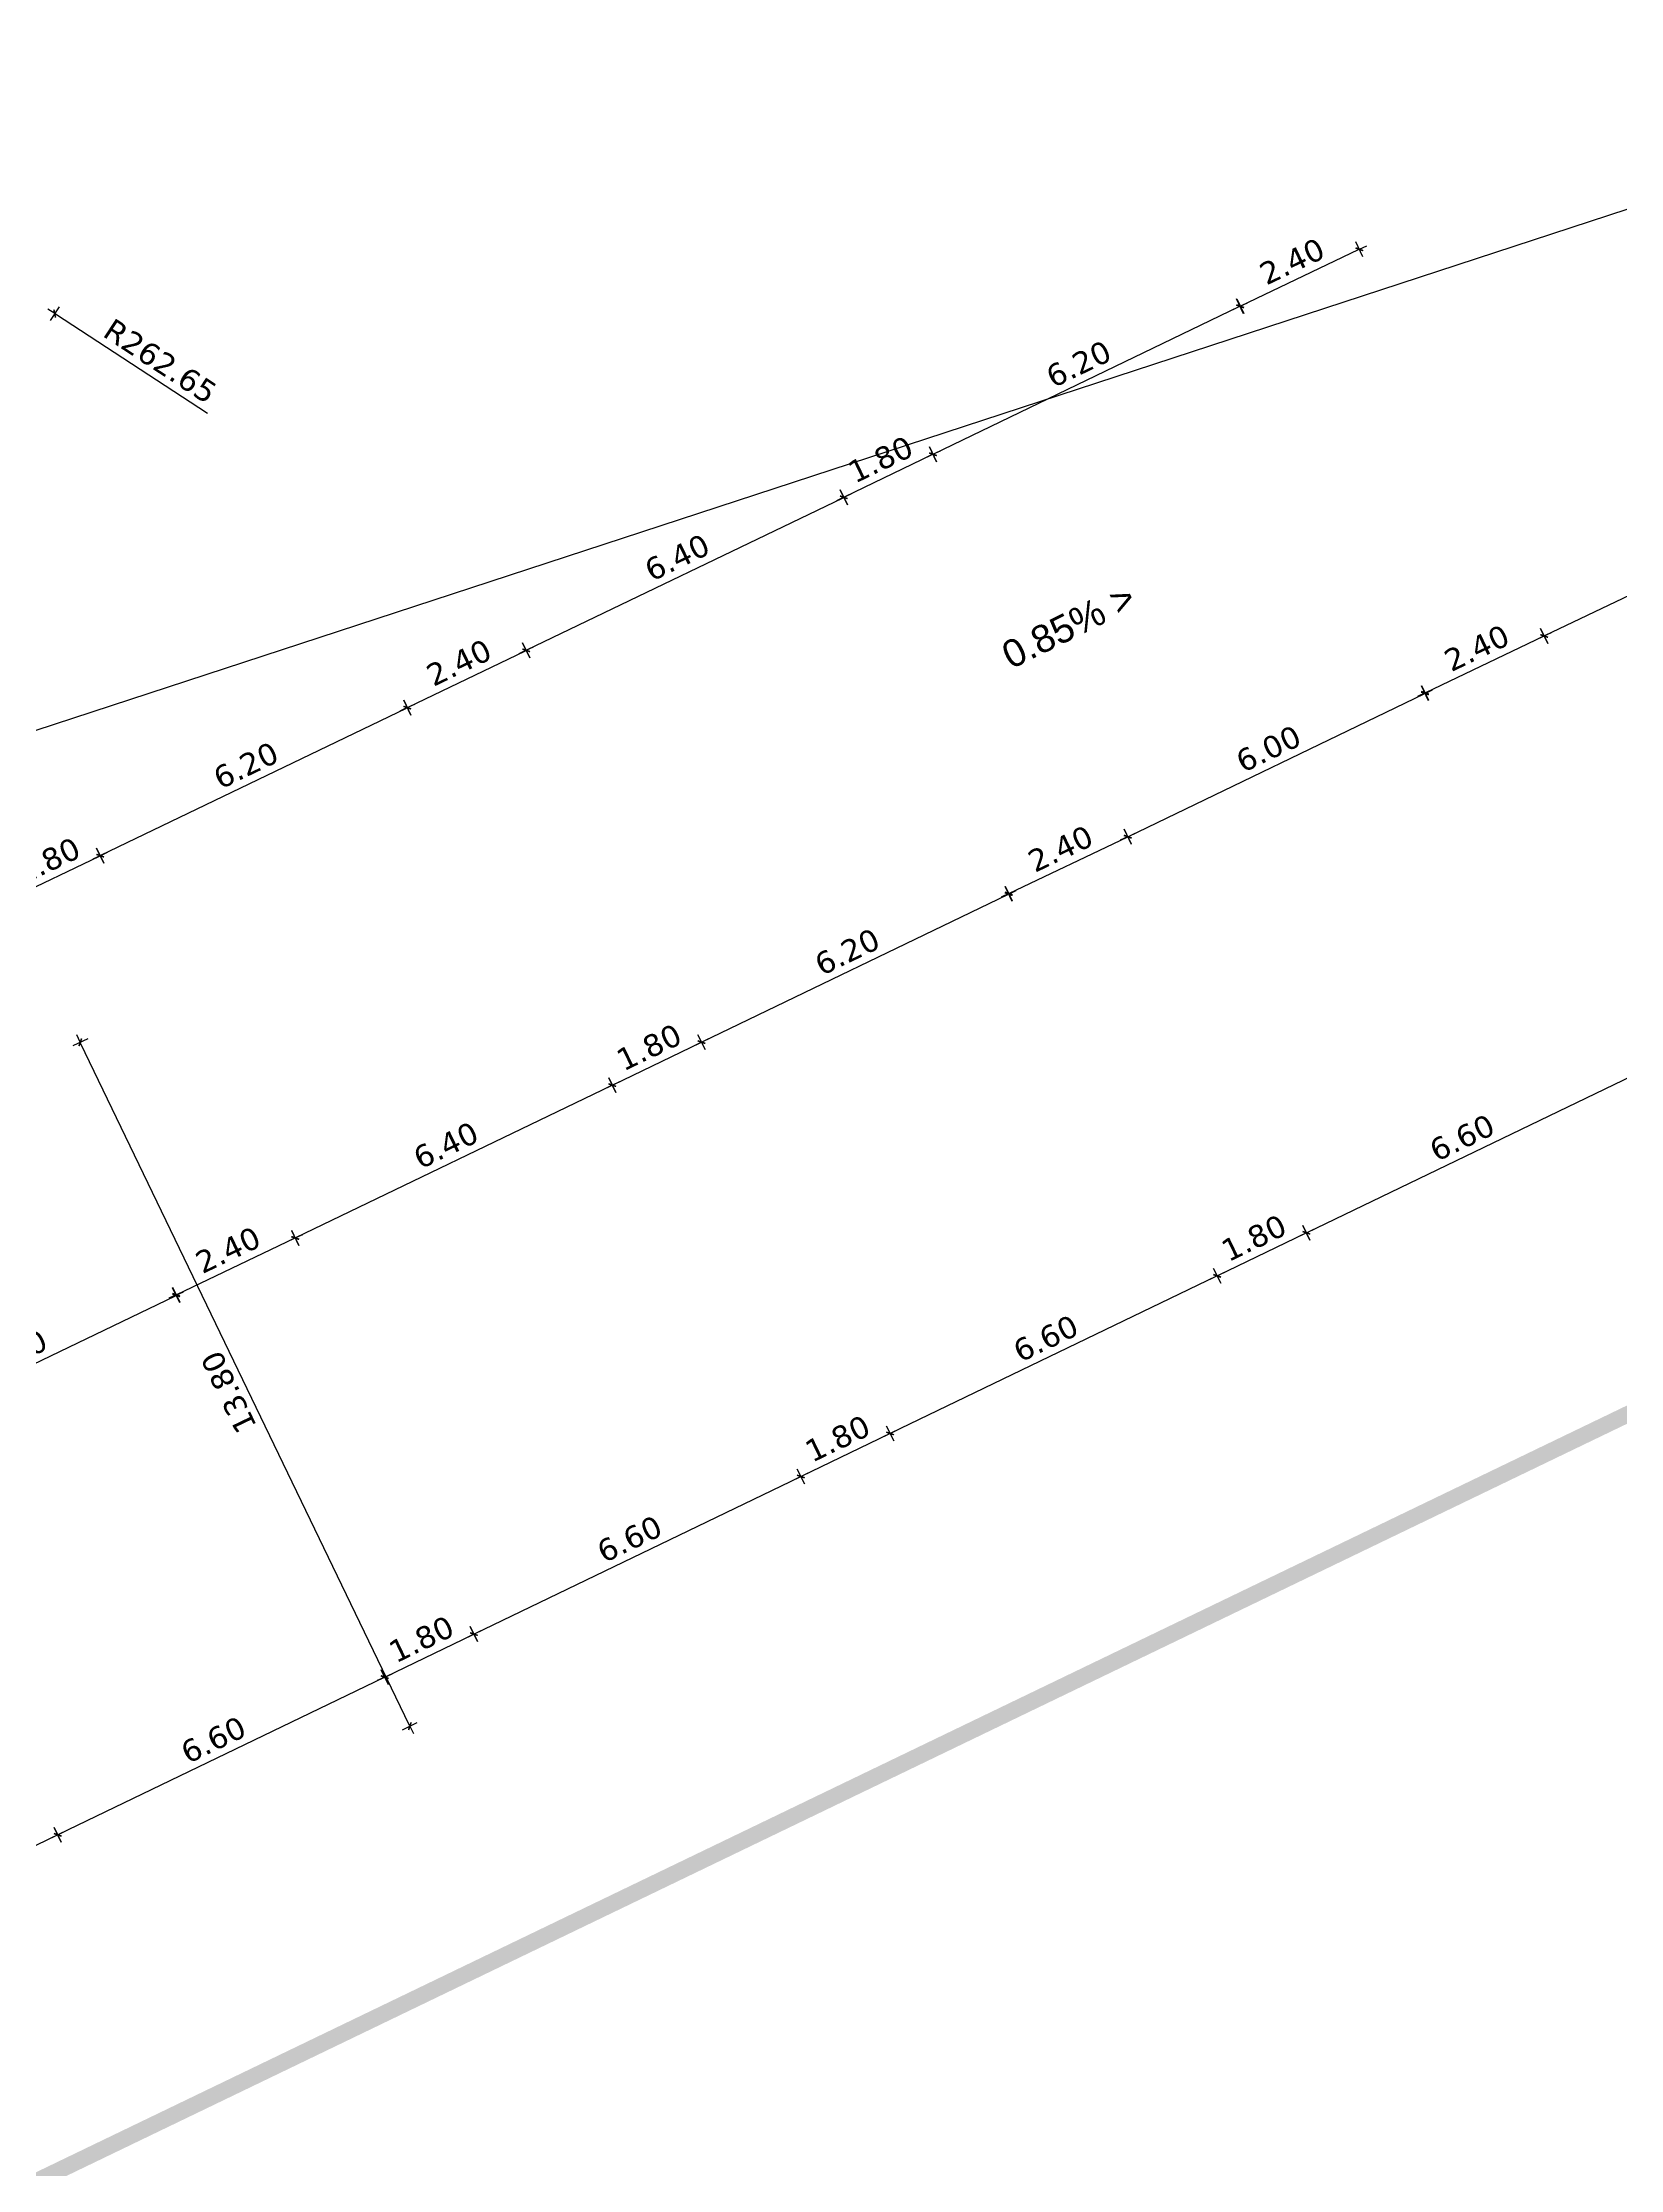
# Model space of a CAD drawing. Header units: metres. Extents: x 679716 to 681053, y 2749449 to 2750332.
# Drawn here: x 680108.55 to 680137.24, y 2749745.29 to 2749783.96 of the extents above; entities that cross this region are included whole.
import ezdxf

# ---------------------------------------------------------------- set-up
doc = ezdxf.new("R2010")
doc.units = ezdxf.units.M
doc.linetypes.add('DASHEDX2', pattern=[1.5, 1, -0.5])
doc.layers.add('01-TX-Length Dimensions 250', color=80, linetype='Continuous')
doc.layers.add('01-TX-Slopes__', color=140, linetype='Continuous')
doc.layers.add('02-L-Guideline Axis', color=34, linetype='DASHEDX2', lineweight=50, true_color=0xa55200)
doc.layers.add('02-L-Main Axis', color=244, linetype='DASHEDX2', lineweight=50, true_color=0xa50029)
doc.styles.add('E100', font='verdana.ttf', dxfattribs={"height": 0.4})
doc.styles.get("Standard").update_dxf_attribs({"font": 'arial.ttf'})
doc.dimstyles.new('E250', dxfattribs={"dimscale": 0.03, "dimtxt": 0.4, "dimasz": 0.5, "dimexe": 0.1, "dimexo": 1, "dimgap": 4, "dimtad": 1, "dimzin": 0, "dimdsep": 46, "dimtxsty": 'E100', "dimblk1": 'LINCOT200', "dimblk2": 'LINCOT200', "dimsah": 1, "dimcen": 0.1, "dimdle": 0.1, "dimse1": 1, "dimse2": 1, "dimclrt": 256, "dimadec": 0, "dimazin": 0, "dimtfac": 0.015385, "dimtofl": 0, "dimtmove": 0, "dimatfit": 3, "dimldrblk": 'LINCOT200', "dimfxl": 1, "dimtolj": 1, "dimtzin": 0, "dimarcsym": 0})

# ---------------------------------------------------------------- blocks, each defined once
blk = doc.blocks.new('LINCOT200')
for p, q in [((0, -10), (0, 10)), ((0, 0), (10, 0))]:
    blk.add_line(p, q)
at = {"const_width": 1.88}
blk.add_lwpolyline([(3.5, -3.5), (-3.5, 3.5)], dxfattribs=at)
blk = doc.blocks.new('*D33')
at = {"layer": '01-TX-Length Dimensions 250', "color": 0, "lineweight": -2, "transparency": 16777216}
blk.add_line((680103.781, 2749769.931), (680220.06, 2749808.012), dxfattribs=at)
at = {"layer": '01-TX-Length Dimensions 250', "color": 0, "lineweight": -2, "transparency": 16777216, "xscale": 0.015, "yscale": 0.015, "zscale": 0.015}
for p, rotation in [((680220.075, 2749808.017), 18.13359908929457), ((680103.766, 2749769.926), 198.1335990892945)]:
    blk.add_blockref('LINCOT200', p, dxfattribs=dict(at, rotation=rotation))
at = {"layer": '01-TX-Length Dimensions 250', "transparency": 16777216, "insert": (680161.818, 2749789.284), "char_height": 0.4, "attachment_point": 5, "rotation": 18.1336, "style": 'E100'}
blk.add_mtext('\\A1;122.39', dxfattribs=at)
blk = doc.blocks.new('*D201')
at = {"layer": '01-TX-Length Dimensions 250', "color": 0, "lineweight": -2, "transparency": 16777216}
for p, q in [((680099.629, 2749771.371), (680101.777, 2749770.098)), ((680326.795, 2749636.81), (680326.801, 2749636.81)), ((680326.798, 2749636.807), (680326.798, 2749636.813))]:
    blk.add_line(p, q, dxfattribs=at)
at = {"layer": '01-TX-Length Dimensions 250', "color": 0, "lineweight": -2, "transparency": 16777216, "xscale": 0.015, "yscale": 0.015, "zscale": 0.015, "rotation": 329.3601411404944}
blk.add_blockref('LINCOT200', (680101.79, 2749770.09), dxfattribs=at)
at = {"layer": '01-TX-Length Dimensions 250', "transparency": 16777216, "insert": (680100.864, 2749771.021), "char_height": 0.4, "attachment_point": 5, "rotation": 329.3601, "style": 'E100'}
blk.add_mtext('\\A1;R261.52', dxfattribs=at)
blk = doc.blocks.new('*D224')
at = {"layer": '01-TX-Length Dimensions 250', "color": 0, "lineweight": -2, "transparency": 16777216}
for p, q in [((680126.981, 2749831.577), (680129.161, 2749829.454)), ((680336.091, 2749627.9), (680336.097, 2749627.9)), ((680336.094, 2749627.897), (680336.094, 2749627.903))]:
    blk.add_line(p, q, dxfattribs=at)
at = {"layer": '01-TX-Length Dimensions 250', "color": 0, "lineweight": -2, "transparency": 16777216, "xscale": 0.015, "yscale": 0.015, "zscale": 0.015, "rotation": 315.7545055259114}
blk.add_blockref('LINCOT200', (680129.172, 2749829.443), dxfattribs=at)
at = {"layer": '01-TX-Length Dimensions 250', "transparency": 16777216, "insert": (680128.098, 2749830.948), "char_height": 0.4, "attachment_point": 5, "rotation": 315.7545, "style": 'E100'}
blk.add_mtext('\\A1;R288.85', dxfattribs=at)
blk = doc.blocks.new('*D226')
at = {"layer": '01-TX-Length Dimensions 250', "color": 0, "lineweight": -2, "transparency": 16777216}
blk.add_line((680086.242, 2749766.865), (680083.671, 2749768.295), dxfattribs=at)
at = {"layer": '01-TX-Length Dimensions 250', "color": 0, "lineweight": -2, "transparency": 16777216, "xscale": 0.015, "yscale": 0.015, "zscale": 0.015, "rotation": 150.9177419401079}
blk.add_blockref('LINCOT200', (680083.658, 2749768.302), dxfattribs=at)
at = {"layer": '01-TX-Length Dimensions 250', "transparency": 16777216, "insert": (680085.319, 2749767.755), "char_height": 0.4, "attachment_point": 5, "rotation": 330.9177, "style": 'E100'}
blk.add_mtext('\\A1;R288.85', dxfattribs=at)
blk = doc.blocks.new('*D227')
at = {"layer": '01-TX-Length Dimensions 250', "color": 0, "lineweight": -2, "transparency": 16777216}
blk.add_line((680112.042, 2749851.879), (680111.004, 2749854.571), dxfattribs=at)
at = {"layer": '01-TX-Length Dimensions 250', "color": 0, "lineweight": -2, "transparency": 16777216, "xscale": 0.015, "yscale": 0.015, "zscale": 0.015, "rotation": 111.0834466463773}
blk.add_blockref('LINCOT200', (680110.999, 2749854.585), dxfattribs=at)
at = {"layer": '01-TX-Length Dimensions 250', "transparency": 16777216, "insert": (680111.902, 2749853.155), "char_height": 0.4, "attachment_point": 5, "rotation": 291.0834, "style": 'E100'}
blk.add_mtext('\\A1;R434.99', dxfattribs=at)
blk = doc.blocks.new('*D1296')
at = {"layer": '01-TX-Length Dimensions 250', "color": 0, "lineweight": -2, "transparency": 16777216}
blk.add_line((680114.762, 2749754.232), (680108.843, 2749751.379), dxfattribs=at)
at = {"layer": '01-TX-Length Dimensions 250', "color": 0, "lineweight": -2, "transparency": 16777216, "xscale": 0.015, "yscale": 0.015, "zscale": 0.015}
for p, rotation in [((680114.775, 2749754.238), 25.73296030619198), ((680108.83, 2749751.373), 205.732960306192)]:
    blk.add_blockref('LINCOT200', p, dxfattribs=dict(at, rotation=rotation))
at = {"layer": '01-TX-Length Dimensions 250', "transparency": 16777216, "insert": (680111.66, 2749753.101), "char_height": 0.4, "attachment_point": 5, "rotation": 25.733, "style": 'E100'}
blk.add_mtext('\\A1;6.60', dxfattribs=at)
blk = doc.blocks.new('*D1297')
at = {"layer": '01-TX-Length Dimensions 250', "color": 0, "lineweight": -2, "transparency": 16777216}
blk.add_line((680114.787, 2749754.248), (680116.382, 2749755.017), dxfattribs=at)
at = {"layer": '01-TX-Length Dimensions 250', "color": 0, "lineweight": -2, "transparency": 16777216, "xscale": 0.015, "yscale": 0.015, "zscale": 0.015}
for p, rotation in [((680116.395, 2749755.023), 25.73296030619198), ((680114.773, 2749754.242), 205.732960306192)]:
    blk.add_blockref('LINCOT200', p, dxfattribs=dict(at, rotation=rotation))
at = {"layer": '01-TX-Length Dimensions 250', "transparency": 16777216, "insert": (680115.441, 2749754.929), "char_height": 0.4, "attachment_point": 5, "rotation": 25.733, "style": 'E100'}
blk.add_mtext('\\A1;1.80', dxfattribs=at)
blk = doc.blocks.new('*D1298')
at = {"layer": '01-TX-Length Dimensions 250', "color": 0, "lineweight": -2, "transparency": 16777216}
blk.add_line((680116.409, 2749755.03), (680122.326, 2749757.882), dxfattribs=at)
at = {"layer": '01-TX-Length Dimensions 250', "color": 0, "lineweight": -2, "transparency": 16777216, "xscale": 0.015, "yscale": 0.015, "zscale": 0.015}
for p, rotation in [((680122.339, 2749757.888), 25.73296030619198), ((680116.395, 2749755.023), 205.732960306192)]:
    blk.add_blockref('LINCOT200', p, dxfattribs=dict(at, rotation=rotation))
at = {"layer": '01-TX-Length Dimensions 250', "transparency": 16777216, "insert": (680119.225, 2749756.751), "char_height": 0.4, "attachment_point": 5, "rotation": 25.733, "style": 'E100'}
blk.add_mtext('\\A1;6.60', dxfattribs=at)
blk = doc.blocks.new('*D1299')
at = {"layer": '01-TX-Length Dimensions 250', "color": 0, "lineweight": -2, "transparency": 16777216}
blk.add_line((680122.353, 2749757.895), (680123.947, 2749758.663), dxfattribs=at)
at = {"layer": '01-TX-Length Dimensions 250', "color": 0, "lineweight": -2, "transparency": 16777216, "xscale": 0.015, "yscale": 0.015, "zscale": 0.015}
for p, rotation in [((680123.961, 2749758.67), 25.73296030619198), ((680122.339, 2749757.888), 205.732960306192)]:
    blk.add_blockref('LINCOT200', p, dxfattribs=dict(at, rotation=rotation))
at = {"layer": '01-TX-Length Dimensions 250', "transparency": 16777216, "insert": (680123.007, 2749758.576), "char_height": 0.4, "attachment_point": 5, "rotation": 25.733, "style": 'E100'}
blk.add_mtext('\\A1;1.80', dxfattribs=at)
blk = doc.blocks.new('*D1300')
at = {"layer": '01-TX-Length Dimensions 250', "color": 0, "lineweight": -2, "transparency": 16777216}
blk.add_line((680129.893, 2749761.529), (680123.974, 2749758.676), dxfattribs=at)
at = {"layer": '01-TX-Length Dimensions 250', "color": 0, "lineweight": -2, "transparency": 16777216, "xscale": 0.015, "yscale": 0.015, "zscale": 0.015}
for p, rotation in [((680129.906, 2749761.535), 25.73296030619198), ((680123.961, 2749758.67), 205.732960306192)]:
    blk.add_blockref('LINCOT200', p, dxfattribs=dict(at, rotation=rotation))
at = {"layer": '01-TX-Length Dimensions 250', "transparency": 16777216, "insert": (680126.791, 2749760.398), "char_height": 0.4, "attachment_point": 5, "rotation": 25.733, "style": 'E100'}
blk.add_mtext('\\A1;6.60', dxfattribs=at)
blk = doc.blocks.new('*D1301')
at = {"layer": '01-TX-Length Dimensions 250', "color": 0, "lineweight": -2, "transparency": 16777216}
blk.add_line((680129.921, 2749761.542), (680131.515, 2749762.311), dxfattribs=at)
at = {"layer": '01-TX-Length Dimensions 250', "color": 0, "lineweight": -2, "transparency": 16777216, "xscale": 0.015, "yscale": 0.015, "zscale": 0.015}
for p, rotation in [((680131.529, 2749762.318), 25.73296030619198), ((680129.907, 2749761.536), 205.732960306192)]:
    blk.add_blockref('LINCOT200', p, dxfattribs=dict(at, rotation=rotation))
at = {"layer": '01-TX-Length Dimensions 250', "transparency": 16777216, "insert": (680130.575, 2749762.223), "char_height": 0.4, "attachment_point": 5, "rotation": 25.733, "style": 'E100'}
blk.add_mtext('\\A1;1.80', dxfattribs=at)
blk = doc.blocks.new('*D1302')
at = {"layer": '01-TX-Length Dimensions 250', "color": 0, "lineweight": -2, "transparency": 16777216}
blk.add_line((680131.542, 2749762.324), (680137.46, 2749765.176), dxfattribs=at)
at = {"layer": '01-TX-Length Dimensions 250', "color": 0, "lineweight": -2, "transparency": 16777216, "xscale": 0.015, "yscale": 0.015, "zscale": 0.015}
for p, rotation in [((680137.473, 2749765.183), 25.73296030619198), ((680131.529, 2749762.318), 205.732960306192)]:
    blk.add_blockref('LINCOT200', p, dxfattribs=dict(at, rotation=rotation))
at = {"layer": '01-TX-Length Dimensions 250', "transparency": 16777216, "insert": (680134.359, 2749764.046), "char_height": 0.4, "attachment_point": 5, "rotation": 25.733, "style": 'E100'}
blk.add_mtext('\\A1;6.60', dxfattribs=at)
blk = doc.blocks.new('*D1413')
at = {"layer": '01-TX-Length Dimensions 250', "color": 0, "lineweight": -2, "transparency": 16777216}
blk.add_line((680107.222, 2749750.598), (680108.816, 2749751.366), dxfattribs=at)
at = {"layer": '01-TX-Length Dimensions 250', "color": 0, "lineweight": -2, "transparency": 16777216, "xscale": 0.015, "yscale": 0.015, "zscale": 0.015}
for p, rotation in [((680108.83, 2749751.373), 25.73296030619198), ((680107.208, 2749750.591), 205.732960306192)]:
    blk.add_blockref('LINCOT200', p, dxfattribs=dict(at, rotation=rotation))
at = {"layer": '01-TX-Length Dimensions 250', "transparency": 16777216, "insert": (680107.876, 2749751.279), "char_height": 0.4, "attachment_point": 5, "rotation": 25.733, "style": 'E100'}
blk.add_mtext('\\A1;1.80', dxfattribs=at)
blk = doc.blocks.new('*D1467')
at = {"layer": '01-TX-Length Dimensions 250', "color": 0, "lineweight": -2, "transparency": 16777216}
blk.add_line((680105.413, 2749758.497), (680110.97, 2749761.175), dxfattribs=at)
at = {"layer": '01-TX-Length Dimensions 250', "color": 0, "lineweight": -2, "transparency": 16777216, "xscale": 0.015, "yscale": 0.015, "zscale": 0.015}
for p, rotation in [((680110.983, 2749761.182), 25.73296030619198), ((680105.399, 2749758.49), 205.732960306192)]:
    blk.add_blockref('LINCOT200', p, dxfattribs=dict(at, rotation=rotation))
at = {"layer": '01-TX-Length Dimensions 250', "transparency": 16777216, "insert": (680108.049, 2749760.132), "char_height": 0.4, "attachment_point": 5, "rotation": 25.733, "style": 'E100'}
blk.add_mtext('\\A1;6.20', dxfattribs=at)
blk = doc.blocks.new('*D1472')
at = {"layer": '01-TX-Length Dimensions 250', "color": 0, "lineweight": -2, "transparency": 16777216}
blk.add_line((680107.994, 2749768.399), (680109.589, 2749769.168), dxfattribs=at)
at = {"layer": '01-TX-Length Dimensions 250', "color": 0, "lineweight": -2, "transparency": 16777216, "xscale": 0.015, "yscale": 0.015, "zscale": 0.015}
for p, rotation in [((680109.602, 2749769.174), 25.73296030619198), ((680107.981, 2749768.393), 205.732960306192)]:
    blk.add_blockref('LINCOT200', p, dxfattribs=dict(at, rotation=rotation))
at = {"layer": '01-TX-Length Dimensions 250', "transparency": 16777216, "insert": (680108.649, 2749769.08), "char_height": 0.4, "attachment_point": 5, "rotation": 25.733, "style": 'E100'}
blk.add_mtext('\\A1;1.80', dxfattribs=at)
blk = doc.blocks.new('*D1473')
at = {"layer": '01-TX-Length Dimensions 250', "color": 0, "lineweight": -2, "transparency": 16777216}
blk.add_line((680109.616, 2749769.181), (680115.171, 2749771.858), dxfattribs=at)
at = {"layer": '01-TX-Length Dimensions 250', "color": 0, "lineweight": -2, "transparency": 16777216, "xscale": 0.015, "yscale": 0.015, "zscale": 0.015}
for p, rotation in [((680115.184, 2749771.865), 25.73296030619198), ((680109.602, 2749769.174), 205.732960306192)]:
    blk.add_blockref('LINCOT200', p, dxfattribs=dict(at, rotation=rotation))
at = {"layer": '01-TX-Length Dimensions 250', "transparency": 16777216, "insert": (680112.251, 2749770.815), "char_height": 0.4, "attachment_point": 5, "rotation": 25.733, "style": 'E100'}
blk.add_mtext('\\A1;6.20', dxfattribs=at)
blk = doc.blocks.new('*D1474')
at = {"layer": '01-TX-Length Dimensions 250', "color": 0, "lineweight": -2, "transparency": 16777216}
blk.add_line((680115.198, 2749771.871), (680117.333, 2749772.9), dxfattribs=at)
at = {"layer": '01-TX-Length Dimensions 250', "color": 0, "lineweight": -2, "transparency": 16777216, "xscale": 0.015, "yscale": 0.015, "zscale": 0.015}
for p, rotation in [((680117.346, 2749772.907), 25.73296030619198), ((680115.184, 2749771.865), 205.732960306192)]:
    blk.add_blockref('LINCOT200', p, dxfattribs=dict(at, rotation=rotation))
at = {"layer": '01-TX-Length Dimensions 250', "transparency": 16777216, "insert": (680116.123, 2749772.682), "char_height": 0.4, "attachment_point": 5, "rotation": 25.733, "style": 'E100'}
blk.add_mtext('\\A1;2.40', dxfattribs=at)
blk = doc.blocks.new('*D1475')
at = {"layer": '01-TX-Length Dimensions 250', "color": 0, "lineweight": -2, "transparency": 16777216}
blk.add_line((680117.36, 2749772.913), (680123.105, 2749775.682), dxfattribs=at)
at = {"layer": '01-TX-Length Dimensions 250', "color": 0, "lineweight": -2, "transparency": 16777216, "xscale": 0.015, "yscale": 0.015, "zscale": 0.015}
for p, rotation in [((680123.119, 2749775.689), 25.73296030619198), ((680117.346, 2749772.907), 205.732960306192)]:
    blk.add_blockref('LINCOT200', p, dxfattribs=dict(at, rotation=rotation))
at = {"layer": '01-TX-Length Dimensions 250', "transparency": 16777216, "insert": (680120.09, 2749774.594), "char_height": 0.4, "attachment_point": 5, "rotation": 25.733, "style": 'E100'}
blk.add_mtext('\\A1;6.40', dxfattribs=at)
blk = doc.blocks.new('*D1476')
at = {"layer": '01-TX-Length Dimensions 250', "color": 0, "lineweight": -2, "transparency": 16777216}
blk.add_line((680124.754, 2749776.477), (680130.309, 2749779.155), dxfattribs=at)
at = {"layer": '01-TX-Length Dimensions 250', "color": 0, "lineweight": -2, "transparency": 16777216, "xscale": 0.015, "yscale": 0.015, "zscale": 0.015}
for p, rotation in [((680130.322, 2749779.161), 25.73296030619198), ((680124.74, 2749776.471), 205.732960306192)]:
    blk.add_blockref('LINCOT200', p, dxfattribs=dict(at, rotation=rotation))
at = {"layer": '01-TX-Length Dimensions 250', "transparency": 16777216, "insert": (680127.389, 2749778.112), "char_height": 0.4, "attachment_point": 5, "rotation": 25.733, "style": 'E100'}
blk.add_mtext('\\A1;6.20', dxfattribs=at)
blk = doc.blocks.new('*D1486')
at = {"layer": '01-TX-Length Dimensions 250', "color": 0, "lineweight": -2, "transparency": 16777216}
blk.add_line((680123.132, 2749775.696), (680124.727, 2749776.464), dxfattribs=at)
at = {"layer": '01-TX-Length Dimensions 250', "color": 0, "lineweight": -2, "transparency": 16777216, "xscale": 0.015, "yscale": 0.015, "zscale": 0.015}
for p, rotation in [((680124.74, 2749776.471), 25.73296030619198), ((680123.119, 2749775.689), 205.732960306192)]:
    blk.add_blockref('LINCOT200', p, dxfattribs=dict(at, rotation=rotation))
at = {"layer": '01-TX-Length Dimensions 250', "transparency": 16777216, "insert": (680123.787, 2749776.376), "char_height": 0.4, "attachment_point": 5, "rotation": 25.733, "style": 'E100'}
blk.add_mtext('\\A1;1.80', dxfattribs=at)
blk = doc.blocks.new('*D1487')
at = {"layer": '01-TX-Length Dimensions 250', "color": 0, "lineweight": -2, "transparency": 16777216}
blk.add_line((680115.225, 2749753.362), (680109.246, 2749765.767), dxfattribs=at)
at = {"layer": '01-TX-Length Dimensions 250', "color": 0, "lineweight": -2, "transparency": 16777216, "xscale": 0.015, "yscale": 0.015, "zscale": 0.015}
for p, rotation in [((680109.24, 2749765.781), 115.732960306192), ((680115.231, 2749753.349), 295.732960306192)]:
    blk.add_blockref('LINCOT200', p, dxfattribs=dict(at, rotation=rotation))
at = {"layer": '01-TX-Length Dimensions 250', "transparency": 16777216, "insert": (680111.939, 2749759.422), "char_height": 0.4, "attachment_point": 5, "rotation": 115.733, "style": 'E100'}
blk.add_mtext('\\A1;13.80', dxfattribs=at)
blk = doc.blocks.new('*D1489')
at = {"layer": '01-TX-Length Dimensions 250', "color": 0, "lineweight": -2, "transparency": 16777216}
blk.add_line((680113.159, 2749762.23), (680118.898, 2749764.996), dxfattribs=at)
at = {"layer": '01-TX-Length Dimensions 250', "color": 0, "lineweight": -2, "transparency": 16777216, "xscale": 0.015, "yscale": 0.015, "zscale": 0.015}
for p, rotation in [((680118.911, 2749765.003), 25.73296030619198), ((680113.145, 2749762.224), 205.732960306192)]:
    blk.add_blockref('LINCOT200', p, dxfattribs=dict(at, rotation=rotation))
at = {"layer": '01-TX-Length Dimensions 250', "transparency": 16777216, "insert": (680115.886, 2749763.909), "char_height": 0.4, "attachment_point": 5, "rotation": 25.733, "style": 'E100'}
blk.add_mtext('\\A1;6.40', dxfattribs=at)
blk = doc.blocks.new('*D1490')
at = {"layer": '01-TX-Length Dimensions 250', "color": 0, "lineweight": -2, "transparency": 16777216}
blk.add_line((680118.925, 2749765.009), (680120.519, 2749765.778), dxfattribs=at)
at = {"layer": '01-TX-Length Dimensions 250', "color": 0, "lineweight": -2, "transparency": 16777216, "xscale": 0.015, "yscale": 0.015, "zscale": 0.015}
for p, rotation in [((680120.533, 2749765.784), 25.73296030619198), ((680118.911, 2749765.003), 205.732960306192)]:
    blk.add_blockref('LINCOT200', p, dxfattribs=dict(at, rotation=rotation))
at = {"layer": '01-TX-Length Dimensions 250', "transparency": 16777216, "insert": (680119.579, 2749765.69), "char_height": 0.4, "attachment_point": 5, "rotation": 25.733, "style": 'E100'}
blk.add_mtext('\\A1;1.80', dxfattribs=at)
blk = doc.blocks.new('*D1491')
at = {"layer": '01-TX-Length Dimensions 250', "color": 0, "lineweight": -2, "transparency": 16777216}
blk.add_line((680120.546, 2749765.791), (680126.104, 2749768.469), dxfattribs=at)
at = {"layer": '01-TX-Length Dimensions 250', "color": 0, "lineweight": -2, "transparency": 16777216, "xscale": 0.015, "yscale": 0.015, "zscale": 0.015}
for p, rotation in [((680126.117, 2749768.476), 25.73296030619198), ((680120.533, 2749765.784), 205.732960306192)]:
    blk.add_blockref('LINCOT200', p, dxfattribs=dict(at, rotation=rotation))
at = {"layer": '01-TX-Length Dimensions 250', "transparency": 16777216, "insert": (680123.182, 2749767.426), "char_height": 0.4, "attachment_point": 5, "rotation": 25.733, "style": 'E100'}
blk.add_mtext('\\A1;6.20', dxfattribs=at)
blk = doc.blocks.new('*D1492')
at = {"layer": '01-TX-Length Dimensions 250', "color": 0, "lineweight": -2, "transparency": 16777216}
blk.add_line((680128.293, 2749769.524), (680133.672, 2749772.117), dxfattribs=at)
at = {"layer": '01-TX-Length Dimensions 250', "color": 0, "lineweight": -2, "transparency": 16777216, "xscale": 0.015, "yscale": 0.015, "zscale": 0.015}
for p, rotation in [((680133.686, 2749772.124), 25.73296030619198), ((680128.279, 2749769.518), 205.732960306192)]:
    blk.add_blockref('LINCOT200', p, dxfattribs=dict(at, rotation=rotation))
at = {"layer": '01-TX-Length Dimensions 250', "transparency": 16777216, "insert": (680130.84, 2749771.117), "char_height": 0.4, "attachment_point": 5, "rotation": 25.733, "style": 'E100'}
blk.add_mtext('\\A1;6.00', dxfattribs=at)
blk = doc.blocks.new('*D1565')
at = {"layer": '01-TX-Length Dimensions 250', "color": 0, "lineweight": -2, "transparency": 16777216}
blk.add_line((680135.865, 2749773.175), (680141.613, 2749775.918), dxfattribs=at)
at = {"layer": '01-TX-Length Dimensions 250', "color": 0, "lineweight": -2, "transparency": 16777216, "xscale": 0.015, "yscale": 0.015, "zscale": 0.015}
for p, rotation in [((680141.627, 2749775.924), 25.51228421000756), ((680135.851, 2749773.168), 205.5122842100075)]:
    blk.add_blockref('LINCOT200', p, dxfattribs=dict(at, rotation=rotation))
at = {"layer": '01-TX-Length Dimensions 250', "transparency": 16777216, "insert": (680138.598, 2749774.843), "char_height": 0.4, "attachment_point": 5, "rotation": 25.5123, "style": 'E100'}
blk.add_mtext('\\A1;6.40', dxfattribs=at)
blk = doc.blocks.new('*D1566')
at = {"layer": '01-TX-Length Dimensions 250', "color": 0, "lineweight": -2, "transparency": 16777216}
blk.add_line((680110.997, 2749761.198), (680113.136, 2749762.219), dxfattribs=at)
at = {"layer": '01-TX-Length Dimensions 250', "color": 0, "lineweight": -2, "transparency": 16777216, "xscale": 0.015, "yscale": 0.015, "zscale": 0.015}
for p, rotation in [((680113.149, 2749762.225), 25.51228421000756), ((680110.983, 2749761.192), 205.5122842100075)]:
    blk.add_blockref('LINCOT200', p, dxfattribs=dict(at, rotation=rotation))
at = {"layer": '01-TX-Length Dimensions 250', "transparency": 16777216, "insert": (680111.925, 2749762.005), "char_height": 0.4, "attachment_point": 5, "rotation": 25.5123, "style": 'E100'}
blk.add_mtext('\\A1;2.40', dxfattribs=at)
blk = doc.blocks.new('*D1567')
at = {"layer": '01-TX-Length Dimensions 250', "color": 0, "lineweight": -2, "transparency": 16777216}
blk.add_line((680126.131, 2749768.492), (680128.27, 2749769.513), dxfattribs=at)
at = {"layer": '01-TX-Length Dimensions 250', "color": 0, "lineweight": -2, "transparency": 16777216, "xscale": 0.015, "yscale": 0.015, "zscale": 0.015}
for p, rotation in [((680128.283, 2749769.519), 25.51228421000756), ((680126.117, 2749768.486), 205.5122842100075)]:
    blk.add_blockref('LINCOT200', p, dxfattribs=dict(at, rotation=rotation))
at = {"layer": '01-TX-Length Dimensions 250', "transparency": 16777216, "insert": (680127.059, 2749769.299), "char_height": 0.4, "attachment_point": 5, "rotation": 25.5123, "style": 'E100'}
blk.add_mtext('\\A1;2.40', dxfattribs=at)
blk = doc.blocks.new('*D1568')
at = {"layer": '01-TX-Length Dimensions 250', "color": 0, "lineweight": -2, "transparency": 16777216}
blk.add_line((680133.699, 2749772.141), (680135.838, 2749773.162), dxfattribs=at)
at = {"layer": '01-TX-Length Dimensions 250', "color": 0, "lineweight": -2, "transparency": 16777216, "xscale": 0.015, "yscale": 0.015, "zscale": 0.015}
for p, rotation in [((680135.851, 2749773.168), 25.51228421000756), ((680133.685, 2749772.135), 205.5122842100075)]:
    blk.add_blockref('LINCOT200', p, dxfattribs=dict(at, rotation=rotation))
at = {"layer": '01-TX-Length Dimensions 250', "transparency": 16777216, "insert": (680134.627, 2749772.948), "char_height": 0.4, "attachment_point": 5, "rotation": 25.5123, "style": 'E100'}
blk.add_mtext('\\A1;2.40', dxfattribs=at)
blk = doc.blocks.new('*D1572')
at = {"layer": '01-TX-Length Dimensions 250', "color": 0, "lineweight": -2, "transparency": 16777216}
blk.add_line((680130.339, 2749779.17), (680132.478, 2749780.191), dxfattribs=at)
at = {"layer": '01-TX-Length Dimensions 250', "color": 0, "lineweight": -2, "transparency": 16777216, "xscale": 0.015, "yscale": 0.015, "zscale": 0.015}
for p, rotation in [((680132.492, 2749780.197), 25.51228421000756), ((680130.326, 2749779.163), 205.5122842100075)]:
    blk.add_blockref('LINCOT200', p, dxfattribs=dict(at, rotation=rotation))
at = {"layer": '01-TX-Length Dimensions 250', "transparency": 16777216, "insert": (680131.268, 2749779.977), "char_height": 0.4, "attachment_point": 5, "rotation": 25.5123, "style": 'E100'}
blk.add_mtext('\\A1;2.40', dxfattribs=at)
blk = doc.blocks.new('*D1733')
at = {"layer": '01-TX-Length Dimensions 250', "color": 0, "lineweight": -2, "transparency": 16777216}
blk.add_line((680111.552, 2749777.211), (680108.787, 2749779.02), dxfattribs=at)
at = {"layer": '01-TX-Length Dimensions 250', "color": 0, "lineweight": -2, "transparency": 16777216, "xscale": 0.015, "yscale": 0.015, "zscale": 0.015, "rotation": 146.801851069186}
blk.add_blockref('LINCOT200', (680108.775, 2749779.028), dxfattribs=at)
at = {"layer": '01-TX-Length Dimensions 250', "transparency": 16777216, "insert": (680110.695, 2749778.164), "char_height": 0.4, "attachment_point": 5, "rotation": 326.8019, "style": 'E100'}
blk.add_mtext('\\A1;R262.65', dxfattribs=at)
blk = doc.blocks.new('*D1734')
at = {"layer": '01-TX-Length Dimensions 250', "color": 0, "lineweight": -2, "transparency": 16777216}
blk.add_line((680125.094, 2749793.858), (680122.355, 2749795.99), dxfattribs=at)
at = {"layer": '01-TX-Length Dimensions 250', "color": 0, "lineweight": -2, "transparency": 16777216, "xscale": 0.015, "yscale": 0.015, "zscale": 0.015, "rotation": 142.095480807418}
blk.add_blockref('LINCOT200', (680122.344, 2749795.999), dxfattribs=at)
at = {"layer": '01-TX-Length Dimensions 250', "transparency": 16777216, "insert": (680124.316, 2749794.879), "char_height": 0.4, "attachment_point": 5, "rotation": 322.0955, "style": 'E100'}
blk.add_mtext('\\A1;R259.12', dxfattribs=at)

msp = doc.modelspace()

# ---------------------------------------------------------------- linework, layer by layer
at = {"layer": '02-L-Guideline Axis', "const_width": 0.3}
msp.add_lwpolyline([(680084.689, 2749733.627), (680623.385, 2749993.274)], dxfattribs=at)
at = {"layer": '02-L-Main Axis', "const_width": 0.2, "flags": 128}
msp.add_lwpolyline([(680243.426, 2749895.792, 0.072661), (680215.721, 2749887.527, 0.160948), (680084.761, 2749764.512)], format="xyb", dxfattribs=at)

# ---------------------------------------------------------------- texts
at = {"layer": '01-TX-Slopes__', "insert": (680118.738, 2749769.436), "char_height": 0.5, "attachment_point": 1, "rotation": 26.3669}
msp.add_mtext_dynamic_manual_height_columns('\\pxqc,t4;0.85% >', width=18.65029, gutter_width=4534.14, heights=[3.005], dxfattribs=at)

# ---------------------------------------------------------------- dimensions: what is measured, and where the dimension line sits
at = {"layer": '01-TX-Length Dimensions 250'}
for center, mpoint, picture, middle in [((680267.479, 2749448.71), (680110.999, 2749854.585), '*D227', (680111.596, 2749853.037)), ((680336.094, 2749627.9), (680129.172, 2749829.443), '*D224', (680127.869, 2749830.712)), ((680326.798, 2749636.81), (680122.344, 2749795.999), '*D1734', (680124.115, 2749794.62)), ((680328.559, 2749635.215), (680108.775, 2749779.028), '*D1733', (680110.515, 2749777.889)), ((680336.094, 2749627.9), (680083.658, 2749768.302), '*D226', (680085.159, 2749767.467))]:
    dim = msp.add_radius_dim(center=center, mpoint=mpoint, dimstyle='E250', dxfattribs=at)
    dim.commit()
    dim.dimension.update_dxf_attribs({"geometry": picture, "text_midpoint": middle, "dimtype": 164})
dim = msp.add_aligned_dim(p1=(680103.524, 2749770.665), p2=(680219.833, 2749808.756), distance=-0.777, dimstyle='E250', dxfattribs=at)
dim.commit()
dim.dimension.update_dxf_attribs({"geometry": '*D33', "text_midpoint": (680161.818, 2749789.284)})
for base, p1, p2, angle, picture, middle in [((680132.492, 2749780.197), (680130.8, 2749778.171), (680132.962, 2749779.213), 25.5123, '*D1572', (680131.268, 2749779.977)), ((680130.322, 2749779.161), (680124.957, 2749776.02), (680130.8, 2749778.171), 25.733, '*D1476', (680127.389, 2749778.112)), ((680124.74, 2749776.471), (680123.336, 2749775.239), (680124.957, 2749776.02), 25.733, '*D1486', (680123.787, 2749776.376)), ((680141.627, 2749775.924), (680136.325, 2749772.175), (680142.09, 2749774.953), 25.5123, '*D1565', (680138.598, 2749774.843)), ((680117.346, 2749772.907), (680115.662, 2749770.874), (680117.824, 2749771.916), 25.733, '*D1474', (680116.123, 2749772.682)), ((680135.851, 2749773.168), (680134.163, 2749771.134), (680136.325, 2749772.175), 25.5123, '*D1568', (680134.627, 2749772.948)), ((680115.184, 2749771.865), (680110.08, 2749768.184), (680115.662, 2749770.874), 25.733, '*D1473', (680112.251, 2749770.815)), ((680133.686, 2749772.124), (680128.756, 2749768.528), (680134.163, 2749771.134), 25.733, '*D1492', (680130.84, 2749771.117)), ((680128.283, 2749769.519), (680126.594, 2749767.486), (680128.756, 2749768.528), 25.5123, '*D1567', (680127.059, 2749769.299)), ((680109.602, 2749769.174), (680108.458, 2749767.402), (680110.08, 2749768.184), 25.733, '*D1472', (680108.649, 2749769.08)), ((680126.117, 2749768.476), (680120.75, 2749765.334), (680126.594, 2749767.486), 25.733, '*D1491', (680123.182, 2749767.426)), ((680109.24, 2749765.781), (680115.209, 2749753.338), (680109.218, 2749765.77), 115.733, '*D1487', (680111.939, 2749759.422)), ((680120.533, 2749765.784), (680119.128, 2749764.552), (680120.75, 2749765.333), 25.733, '*D1490', (680119.579, 2749765.69)), ((680118.911, 2749765.003), (680113.623, 2749761.233), (680119.128, 2749764.552), 25.733, '*D1489', (680115.886, 2749763.909)), ((680137.473, 2749765.183), (680131.964, 2749761.414), (680137.908, 2749764.281), 25.733, '*D1302', (680134.359, 2749764.046)), ((680131.529, 2749762.318), (680130.343, 2749760.633), (680131.964, 2749761.414), 25.733, '*D1301', (680130.575, 2749762.223)), ((680113.149, 2749762.225), (680111.461, 2749760.191), (680113.623, 2749761.233), 25.5123, '*D1566', (680111.925, 2749762.005)), ((680123.961, 2749758.67), (680130.34, 2749760.635), (680124.395, 2749757.77), 25.733, '*D1300', (680126.791, 2749760.398)), ((680110.983, 2749761.182), (680105.877, 2749757.499), (680111.461, 2749760.191), 25.733, '*D1467', (680108.049, 2749760.132)), ((680123.961, 2749758.67), (680122.774, 2749756.987), (680124.395, 2749757.768), 25.733, '*D1299', (680123.007, 2749758.576)), ((680122.339, 2749757.888), (680116.831, 2749754.12), (680122.774, 2749756.987), 25.733, '*D1298', (680119.225, 2749756.751)), ((680116.395, 2749755.023), (680115.209, 2749753.339), (680116.831, 2749754.12), 25.733, '*D1297', (680115.441, 2749754.929)), ((680108.83, 2749751.373), (680115.209, 2749753.338), (680109.263, 2749750.473), 25.733, '*D1296', (680111.66, 2749753.101)), ((680108.83, 2749751.373), (680107.643, 2749749.69), (680109.263, 2749750.473), 25.733, '*D1413', (680107.876, 2749751.279))]:
    dim = msp.add_linear_dim(base=base, p1=p1, p2=p2, angle=angle, dimstyle='E250', dxfattribs=at)
    dim.commit()
    dim.dimension.update_dxf_attribs({"geometry": picture, "text_midpoint": middle})
dim = msp.add_linear_dim(base=(680123.119, 2749775.689), p1=(680117.824, 2749771.916), p2=(680123.336, 2749775.239), angle=25.733, text='6.40', dimstyle='E250', dxfattribs=at)
dim.commit()
dim.dimension.update_dxf_attribs({"geometry": '*D1475', "text_midpoint": (680120.09, 2749774.594)})
dim = msp.add_radius_dim(center=(680326.798, 2749636.81), mpoint=(680101.79, 2749770.09), dimstyle='E250', dxfattribs=at)
dim.commit()
dim.dimension.update_dxf_attribs({"geometry": '*D201', "text_midpoint": (680100.696, 2749770.738)})

doc.saveas('drawing.dxf')
